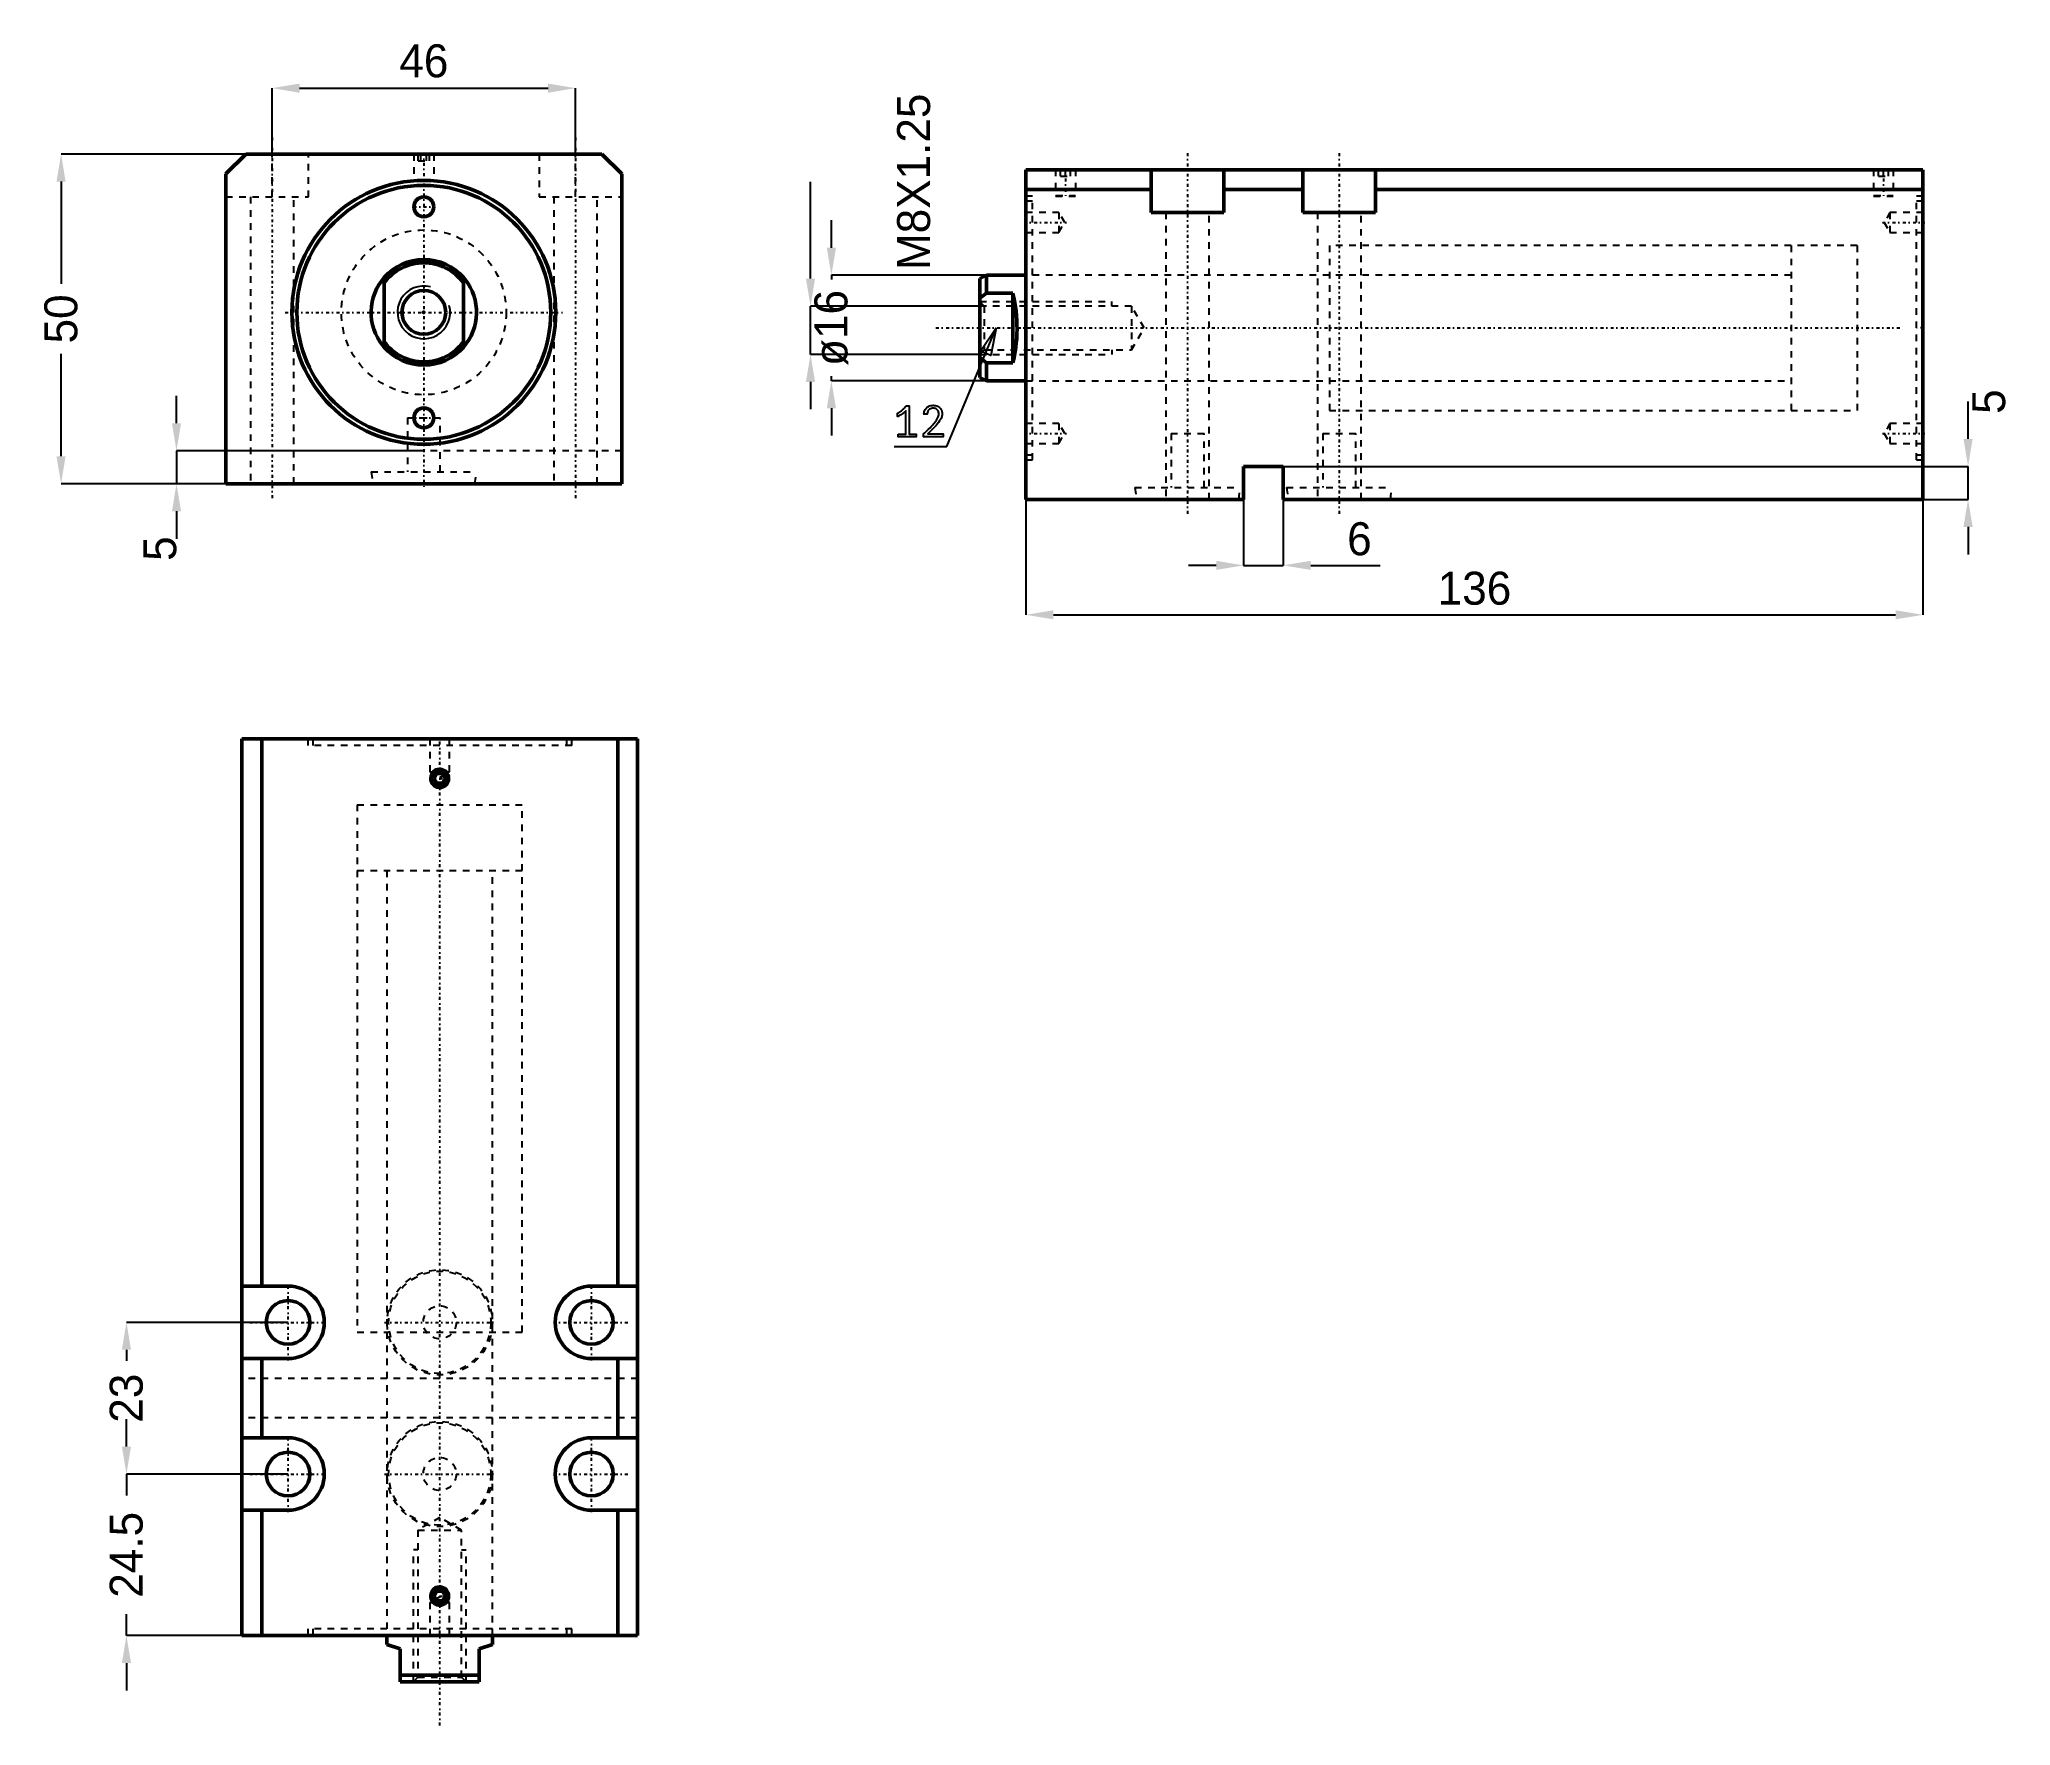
# Model space of a CAD drawing. Header units: millimetres. Extents: x -58 to 241, y -214 to 41.
import ezdxf

# ---------------------------------------------------------------- set-up
doc = ezdxf.new("R2010")
doc.units = ezdxf.units.MM
doc.linetypes.add('Center', pattern=[1.5, 0.45, -0.5, 0.05, -0.5])
doc.linetypes.add('Dashed', pattern=[2, 1, -1])
for name, color, linetype, lineweight in [('2d ConnectionPoints', 7, 'Continuous', 50), ('AM_0', 7, 'Continuous', 50), ('AM_5', 3, 'Continuous', 25), ('AM_7', 7, 'Center', 25), ('AM_9', 6, 'Dashed', 25)]:
    doc.layers.add(name, color=color, linetype=linetype, lineweight=lineweight)
doc.dimstyles.new('ISO-25', dxfattribs={"dimtxt": 2.5, "dimasz": 2.5, "dimexe": 1.25, "dimexo": 0.625, "dimtad": 1, "dimtxsty": 'Standard', "dimcen": 2.5, "dimadec": 0, "dimazin": 0, "dimtfac": 1, "dimtmove": 0, "dimatfit": 3, "dimfxl": 0, "dimarcsym": 0})

# ---------------------------------------------------------------- blocks, each defined once
blk = doc.blocks.new('1_JECX_MF_INLA_25_70_0_rod__0_in_JECX_MF_160_INLA_25_70_0__0')
at = {"layer": 'AM_0'}
for p, q in [((-6, -5.29), (-6, 5.29)), ((6, 5.29), (6, -5.29))]:
    blk.add_line(p, q, dxfattribs=at)
for points in [[(-6, 5.29), (-6.44, 4.75), (-6.83, 4.17), (-7.17, 3.56), (-7.45, 2.92), (-7.67, 2.26), (-7.84, 1.58), (-7.95, 0.89), (-8, 0.2), (-7.98, -0.5), (-7.91, -1.19), (-7.78, -1.88), (-7.58, -2.55), (-7.33, -3.2), (-7.02, -3.83), (-6.66, -4.43), (-6.25, -4.99), (-6, -5.29)], [(6, -5.29), (6.44, -4.75), (6.83, -4.17), (7.17, -3.56), (7.45, -2.92), (7.67, -2.26), (7.84, -1.58), (7.95, -0.89), (8, -0.2), (7.98, 0.5), (7.91, 1.19), (7.78, 1.88), (7.58, 2.55), (7.33, 3.2), (7.02, 3.83), (6.66, 4.43), (6.25, 4.99), (6, 5.29)]]:
    blk.add_lwpolyline(points, dxfattribs=at)
blk.add_circle((0, 0), 3.32, dxfattribs=at)
for radius, start, end in [(8, 41.4096, 138.5904), (7.5, 36.8699, 143.1301), (7.5, 216.8699, 323.1301), (8, 221.4096, 318.5904)]:
    blk.add_arc((0, 0), radius, start, end, dxfattribs=at)
at = {"layer": 'AM_5'}
blk.add_arc((0, 0), 4, 75, 15, dxfattribs=at)
blk = doc.blocks.new('2_JECX_MF_EXLA_25_70_0_body__0_in_JECX_MF_160_INLA_25_70_0__0')
at = {"layer": 'AM_0'}
for p, q in [((-27, 24), (-30, 21)), ((27, 24), (-27, 24)), ((30, 21), (27, 24)), ((-30, 21), (-30, -26)), ((30, -26), (30, 21)), ((-30, -26), (30, -26))]:
    blk.add_line(p, q, dxfattribs=at)
for centre, radius in [((0, 0), 20), ((0, 0), 19.25), ((0, 16), 1.5), ((0, -16), 1.5)]:
    blk.add_circle(centre, radius, dxfattribs=at)
at = {"layer": 'AM_5', "linetype": 'Dashed'}
for p, q in [((-1.5, 24), (-1.5, 20)), ((1.5, 24), (1.5, 20))]:
    blk.add_line(p, q, dxfattribs=at)
at = {"layer": 'AM_7'}
for p, q in [((-23, 26.5), (-23, -28.5)), ((0, 24.2), (0, -26.5)), ((23, 26.5), (23, -28.5)), ((-1.58, 16), (1.57, 16)), ((-21, 0), (21, 0)), ((-1.58, -16), (1.57, -16))]:
    blk.add_line(p, q, dxfattribs=at)
at = {"layer": 'AM_9'}
for p, q in [((-23, 17.5), (-23, 24)), ((-17.5, 17.5), (-17.5, 24)), ((-1.5, 24), (-1.35, 23.85)), ((-1.2, 24), (-1.35, 23.85)), ((-0.87, 23), (-0.87, 24)), ((-0.43, 23), (-0.43, 24)), ((0.43, 23), (0.43, 24)), ((0.87, 23), (0.87, 24)), ((1.35, 23.85), (1.2, 24)), ((1.35, 23.85), (1.5, 24)), ((17.5, 24), (17.5, 17.5)), ((23, 17.5), (23, 24)), ((1.35, 23.85), (-1.35, 23.85)), ((-0.87, 23), (0.87, 23)), ((-1.4, 20.1), (-1.5, 20)), ((-1.5, 20), (1.5, 20)), ((-1.4, 20.1), (-1.4, 20)), ((-1.4, 20.1), (1.4, 20.1)), ((1.4, 20), (1.4, 20.1)), ((1.5, 20), (1.4, 20.1)), ((-30, 17.5), (-17.5, 17.5)), ((-26.3, 17.5), (-26.3, -26)), ((-19.7, -26), (-19.7, 17.5)), ((17.5, 17.5), (30, 17.5)), ((19.7, 17.5), (19.7, -26)), ((26.3, -26), (26.3, 17.5)), ((-2.5, -16), (2.5, -16)), ((-2.5, -16), (-2.5, -24.2)), ((2.5, -24.2), (2.5, -16)), ((30, -21), (-30, -21)), ((-7.98, -24.2), (7.98, -24.2)), ((-7.98, -24.2), (-7.75, -26)), ((7.75, -26), (7.98, -24.2))]:
    blk.add_line(p, q, dxfattribs=at)
blk.add_circle((0, 0), 12.5, dxfattribs=at)
blk = doc.blocks.new('*D3')
at = {"layer": 'AM_5', "color": 0, "lineweight": -2}
for p, q in [((-23, 24), (-23, 34)), ((-18.83, 34), (18.83, 34)), ((23, 24), (23, 34))]:
    blk.add_line(p, q, dxfattribs=at)
at = {"layer": 'AM_5', "color": 0}
for points in [[(-18.83, 34.69), (-18.83, 33.31), (-23, 34)], [(18.83, 33.31), (18.83, 34.69), (23, 34)]]:
    blk.add_solid(points, dxfattribs=at)
at = {"layer": 'Defpoints', "color": 0}
for p in [(23, 34), (-23, 24), (23, 24)]:
    blk.add_point(p, dxfattribs=at)
at = {"layer": 'AM_5', "color": 0, "insert": (0, 38.11), "char_height": 5, "attachment_point": 5}
blk.add_mtext('46', dxfattribs=at)
blk = doc.blocks.new('*D4')
at = {"layer": 'AM_5', "color": 0, "lineweight": -2}
for p, q in [((-27, 24), (-55, 24)), ((-55, 19.83), (-55, 4.31)), ((-55, -21.83), (-55, -6.31)), ((-30, -26), (-55, -26))]:
    blk.add_line(p, q, dxfattribs=at)
at = {"layer": 'AM_5', "color": 0}
for points in [[(-54.31, 19.83), (-55.69, 19.83), (-55, 24)], [(-55.69, -21.83), (-54.31, -21.83), (-55, -26)]]:
    blk.add_solid(points, dxfattribs=at)
at = {"layer": 'Defpoints', "color": 0}
for p in [(-27, 24), (-55, -26), (-30, -26)]:
    blk.add_point(p, dxfattribs=at)
at = {"layer": 'AM_5', "color": 0, "insert": (-55, -1), "char_height": 5, "attachment_point": 5, "rotation": 90}
blk.add_mtext('50', dxfattribs=at)
blk = doc.blocks.new('*D5')
at = {"layer": 'AM_5', "color": 0, "lineweight": -2}
for p, q in [((-37.5, -16.83), (-37.5, -12.67)), ((0, -21), (-37.5, -21)), ((-37.5, -21), (-37.5, -26)), ((-30, -26), (-37.5, -26)), ((-37.5, -30.17), (-37.5, -34.33))]:
    blk.add_line(p, q, dxfattribs=at)
at = {"layer": 'AM_5', "color": 0}
for points in [[(-38.19, -16.83), (-36.81, -16.83), (-37.5, -21)], [(-36.81, -30.17), (-38.19, -30.17), (-37.5, -26)]]:
    blk.add_solid(points, dxfattribs=at)
at = {"layer": 'Defpoints', "color": 0}
for p in [(0, -21), (-37.5, -26), (-30, -26)]:
    blk.add_point(p, dxfattribs=at)
at = {"layer": 'AM_5', "color": 0, "insert": (-40, -35.83), "char_height": 5, "attachment_point": 5, "rotation": 90}
blk.add_mtext('5', dxfattribs=at)
blk = doc.blocks.new('1_JECX_MF_INLA_25_70_0_rod__0_in_JECX_MF_160_INLA_25_70_0__4')
at = {"layer": 'AM_0'}
for p, q in [((-8, 0), (-8, -1.35)), ((8, -1.35), (8, 0)), ((-6, -2), (-8, -1.35)), ((-6, -7), (-6, -2)), ((8, -1.35), (6, -2)), ((6, -2), (6, -7)), ((-6, -6), (6, -6)), ((-6, -7), (6, -7))]:
    blk.add_line(p, q, dxfattribs=at)
at = {"layer": 'AM_5', "linetype": 'Dashed'}
for p, q in [((-4, -7), (-4, 13)), ((-3.32, 13), (-4, 13)), ((3.32, 13), (4, 13)), ((4, -7), (4, 13))]:
    blk.add_line(p, q, dxfattribs=at)
at = {"layer": 'AM_9'}
for p, q in [((-12.5, 126), (12.5, 126)), ((-12.5, 126), (-12.5, 116)), ((12.5, 116), (12.5, 126)), ((-12.5, 116), (12.5, 116)), ((-8, 116), (-8, 0)), ((8, 0), (8, 116)), ((0, 17.92), (-3.32, 16)), ((-3.32, 16), (3.32, 16)), ((-3.32, 16), (-3.32, -6.32)), ((3.32, 16), (0, 17.92)), ((3.32, -6.32), (3.32, 16)), ((-3.32, -6.32), (-4, -7)), ((-3.32, -6.32), (3.32, -6.32)), ((4, -7), (3.32, -6.32))]:
    blk.add_line(p, q, dxfattribs=at)
blk = doc.blocks.new('2_JECX_MF_EXLA_25_70_0_body__0_in_JECX_MF_160_INLA_25_70_0__4')
at = {"layer": 'AM_0'}
for p, q in [((30, 136), (-30, 136)), ((-30, 136), (-30, 0)), ((-27, 136), (-27, 53)), ((27, 136), (27, 53)), ((30, 136), (30, 0)), ((-0.43, 130.75), (-0.87, 130)), ((-0.87, 130), (-0.43, 129.25)), ((0.43, 130.75), (-0.43, 130.75)), ((-0.43, 129.25), (0.43, 129.25)), ((0.87, 130), (0.43, 130.75)), ((0.43, 129.25), (0.87, 130)), ((-23, 53), (-30, 53)), ((30, 53), (23, 53)), ((-30, 42), (-23, 42)), ((-27, 42), (-27, 30)), ((23, 42), (30, 42)), ((27, 42), (27, 30)), ((-23, 30), (-30, 30)), ((30, 30), (23, 30)), ((-30, 19), (-23, 19)), ((-27, 19), (-27, 0)), ((23, 19), (30, 19)), ((27, 19), (27, 0)), ((-0.43, 6.75), (-0.87, 6)), ((-0.87, 6), (-0.43, 5.25)), ((0.43, 6.75), (-0.43, 6.75)), ((0.87, 6), (0.43, 6.75)), ((0.43, 5.25), (0.87, 6)), ((-0.43, 5.25), (0.43, 5.25)), ((30, 0), (-30, 0))]:
    blk.add_line(p, q, dxfattribs=at)
for centre, radius in [((0, 130), 1.35), ((0, 130), 1.2), ((-23, 47.5), 3.3), ((23, 47.5), 3.3), ((-23, 24.5), 3.3), ((23, 24.5), 3.3), ((0, 6), 1.35), ((0, 6), 1.2)]:
    blk.add_circle(centre, radius, dxfattribs=at)
for centre, start, end in [((-23, 47.5), 270, 90), ((23, 47.5), 90, 270), ((-23, 24.5), 270, 90), ((23, 24.5), 90, 270)]:
    blk.add_arc(centre, 5.5, start, end, dxfattribs=at)
at = {"layer": 'AM_5'}
for centre in [(0, 130), (0, 6)]:
    blk.add_arc(centre, 1.5, 75, 15, dxfattribs=at)
at = {"layer": 'AM_7'}
for p, q in [((0, -13.65), (0, 136.29)), ((-1.58, 130), (1.57, 130)), ((-23, 41.73), (-23, 53.27)), ((23, 41.73), (23, 53.27)), ((-28.78, 47.5), (-17.23, 47.5)), ((-8.38, 47.5), (8.38, 47.5)), ((17.23, 47.5), (28.77, 47.5)), ((-23, 18.73), (-23, 30.27)), ((23, 18.73), (23, 30.27)), ((-28.78, 24.5), (-17.23, 24.5)), ((-8.38, 24.5), (8.38, 24.5)), ((17.23, 24.5), (28.77, 24.5)), ((-1.58, 6), (1.57, 6))]:
    blk.add_line(p, q, dxfattribs=at)
at = {"layer": 'AM_9'}
for p, q in [((-20, 136), (-20, 135)), ((20, 135), (-20, 135)), ((-19.25, 136), (-19.25, 135)), ((-1.5, 136), (-1.5, 131)), ((1.5, 131), (1.5, 136)), ((19.25, 135), (19.25, 136)), ((20, 135), (20, 136)), ((-1.5, 131), (0, 130.13)), ((-1.5, 131), (1.5, 131)), ((0, 130.13), (1.5, 131)), ((-12.5, 126), (12.5, 126)), ((-12.5, 126), (-12.5, 46)), ((12.5, 46), (12.5, 126)), ((-12.5, 46), (12.5, 46)), ((-8, 46), (-8, 0)), ((8, 0), (8, 46)), ((30, 39), (-30, 39)), ((30, 33), (-30, 33)), ((0, 5.87), (-1.5, 5)), ((-1.5, 5), (-1.5, 0)), ((-1.5, 5), (1.5, 5)), ((1.5, 5), (0, 5.87)), ((1.5, 0), (1.5, 5)), ((20, 1), (-20, 1)), ((-20, 1), (-20, 0)), ((-19.25, 1), (-19.25, 0)), ((19.25, 0), (19.25, 1)), ((20, 0), (20, 1))]:
    blk.add_line(p, q, dxfattribs=at)
for centre, radius in [((0, 130), 1.4), ((0, 47.5), 7.98), ((0, 47.5), 7.75), ((0, 47.5), 2.5), ((0, 24.5), 7.98), ((0, 24.5), 7.75), ((0, 24.5), 2.5), ((0, 6), 1.4)]:
    blk.add_circle(centre, radius, dxfattribs=at)
blk = doc.blocks.new('*D11')
at = {"layer": 'AM_5', "color": 0, "lineweight": -2}
for p, q in [((-20.59, -153.17), (-45.09, -153.17)), ((-45.09, -157.33), (-45.09, -159)), ((-45.09, -172), (-45.09, -170.33)), ((-20.59, -176.17), (-45.09, -176.17))]:
    blk.add_line(p, q, dxfattribs=at)
at = {"layer": 'AM_5', "color": 0}
for points in [[(-45.78, -157.33), (-44.39, -157.33), (-45.09, -153.17)], [(-45.78, -172), (-44.39, -172), (-45.09, -176.17)]]:
    blk.add_solid(points, dxfattribs=at)
at = {"layer": 'Defpoints', "color": 0}
for p in [(-45.09, -153.17), (-20.59, -153.17), (-20.59, -176.17)]:
    blk.add_point(p, dxfattribs=at)
at = {"layer": 'AM_5', "color": 0, "insert": (-45.09, -164.67), "char_height": 5, "attachment_point": 5, "rotation": 90}
blk.add_mtext('23', dxfattribs=at)
blk = doc.blocks.new('*D12')
at = {"layer": 'AM_5', "color": 0, "lineweight": -2}
for p, q in [((-45.09, -172), (-45.09, -167.83)), ((-20.59, -176.17), (-45.09, -176.17)), ((-45.09, -176.17), (-45.09, -179.42)), ((-45.09, -200.67), (-45.09, -197.42)), ((-27.59, -200.67), (-45.09, -200.67)), ((-45.09, -204.83), (-45.09, -209))]:
    blk.add_line(p, q, dxfattribs=at)
at = {"layer": 'AM_5', "color": 0}
for points in [[(-45.78, -172), (-44.39, -172), (-45.09, -176.17)], [(-45.78, -204.83), (-44.39, -204.83), (-45.09, -200.67)]]:
    blk.add_solid(points, dxfattribs=at)
at = {"layer": 'Defpoints', "color": 0}
for p in [(-20.59, -176.17), (-45.09, -200.67), (-27.59, -200.67)]:
    blk.add_point(p, dxfattribs=at)
at = {"layer": 'AM_5', "color": 0, "insert": (-45.09, -188.42), "char_height": 5, "attachment_point": 5, "rotation": 90}
blk.add_mtext('24.5', dxfattribs=at)
blk = doc.blocks.new('1_JECX_MF_INLA_25_70_0_rod__0_in_JECX_MF_160_INLA_25_70_0__2')
at = {"layer": 'AM_0'}
for p, q in [((-6, 8), (-7, 7.5)), ((-7, 7.5), (-7, -7.5)), ((0, 8), (-6, 8)), ((-6, 8), (-6, 5.29)), ((-6, 5.29), (-7, 4.5)), ((-2, 5.29), (-6, 5.29)), ((-2, 5.29), (-2, -5.29)), ((-7, -4.5), (-6, -5.29)), ((-6, -5.29), (-2, -5.29)), ((-6, -5.29), (-6, -8)), ((-7, -7.5), (-6, -8)), ((-6, -8), (0, -8))]:
    blk.add_line(p, q, dxfattribs=at)
blk.add_lwpolyline([(-2, -5.29), (-1.86, -4.75), (-1.73, -4.17), (-1.62, -3.56), (-1.53, -2.92), (-1.46, -2.26), (-1.4, -1.58), (-1.37, -0.89), (-1.35, -0.2), (-1.36, 0.5), (-1.38, 1.19), (-1.42, 1.88), (-1.49, 2.55), (-1.57, 3.2), (-1.67, 3.83), (-1.78, 4.43), (-1.92, 4.99), (-2, 5.29)], dxfattribs=at)
at = {"layer": 'AM_5', "linetype": 'Dashed'}
for p, q in [((-7, 4), (13, 4)), ((13, 3.32), (13, 4)), ((-7, -4), (13, -4)), ((13, -3.32), (13, -4))]:
    blk.add_line(p, q, dxfattribs=at)
at = {"layer": 'AM_7'}
blk.add_line((-13.65, 0), (132.65, 0), dxfattribs=at)
at = {"layer": 'AM_9'}
for p, q in [((126, 12.5), (116, 12.5)), ((116, 12.5), (116, -12.5)), ((126, 12.5), (126, -12.5)), ((116, 8), (0, 8)), ((-6.32, 3.32), (-7, 4)), ((16, 3.32), (-6.32, 3.32)), ((-6.32, 3.32), (-6.32, -3.32)), ((17.92, 0), (16, 3.32)), ((16, 3.32), (16, -3.32)), ((16, -3.32), (17.92, 0)), ((-7, -4), (-6.32, -3.32)), ((-6.32, -3.32), (16, -3.32)), ((0, -8), (116, -8)), ((116, -12.5), (126, -12.5))]:
    blk.add_line(p, q, dxfattribs=at)
blk = doc.blocks.new('2_JECX_MF_EXLA_25_70_0_body__0_in_JECX_MF_160_INLA_25_70_0__2')
at = {"layer": 'AM_0'}
for p, q in [((0, -26), (0, 24)), ((136, 24), (0, 24)), ((19, 24), (19, 17.5)), ((30, 17.5), (30, 24)), ((42, 24), (42, 17.5)), ((53, 17.5), (53, 24)), ((136, -26), (136, 24)), ((19, 21), (0, 21)), ((42, 21), (30, 21)), ((136, 21), (53, 21)), ((19, 17.5), (30, 17.5)), ((42, 17.5), (53, 17.5)), ((33, -21), (33, -26)), ((39, -21), (33, -21)), ((39, -26), (39, -21)), ((33, -26), (0, -26)), ((136, -26), (39, -26))]:
    blk.add_line(p, q, dxfattribs=at)
at = {"layer": 'AM_5', "linetype": 'Dashed'}
for p, q in [((4.5, 24), (4.5, 20)), ((7.5, 24), (7.5, 20)), ((128.5, 24), (128.5, 20)), ((131.5, 24), (131.5, 20))]:
    blk.add_line(p, q, dxfattribs=at)
at = {"layer": 'AM_7'}
for p, q in [((6, 24.2), (6, 19.8)), ((24.5, 26.5), (24.5, -28.5)), ((47.5, 26.5), (47.5, -28.5)), ((130, 24.2), (130, 19.8)), ((-0.29, 16), (6.16, 16)), ((129.84, 16), (136.29, 16)), ((136.05, 0), (134.95, 0)), ((-0.29, -16), (6.16, -16)), ((129.84, -16), (136.29, -16))]:
    blk.add_line(p, q, dxfattribs=at)
at = {"layer": 'AM_9'}
for p, q in [((4.5, 24), (4.65, 23.85)), ((4.8, 24), (4.65, 23.85)), ((5.25, 23), (5.25, 24)), ((6, 23), (6, 24)), ((6.75, 23), (6.75, 24)), ((7.35, 23.85), (7.2, 24)), ((7.35, 23.85), (7.5, 24)), ((128.5, 24), (128.65, 23.85)), ((128.8, 24), (128.65, 23.85)), ((129.25, 23), (129.25, 24)), ((130, 23), (130, 24)), ((130.75, 23), (130.75, 24)), ((131.35, 23.85), (131.2, 24)), ((131.35, 23.85), (131.5, 24)), ((7.35, 23.85), (4.65, 23.85)), ((5.25, 23), (6.75, 23)), ((131.35, 23.85), (128.65, 23.85)), ((129.25, 23), (130.75, 23)), ((1, 20), (0, 20)), ((1, 19.25), (0, 19.25)), ((1, -20), (1, 20)), ((4.6, 20.1), (4.5, 20)), ((4.5, 20), (7.5, 20)), ((4.6, 20.1), (4.6, 20)), ((4.6, 20.1), (7.4, 20.1)), ((7.4, 20), (7.4, 20.1)), ((7.5, 20), (7.4, 20.1)), ((128.6, 20.1), (128.5, 20)), ((128.5, 20), (131.5, 20)), ((128.6, 20.1), (128.6, 20)), ((128.6, 20.1), (131.4, 20.1)), ((131.4, 20), (131.4, 20.1)), ((131.5, 20), (131.4, 20.1)), ((135, -20), (135, 20)), ((136, 20), (135, 20)), ((136, 19.25), (135, 19.25)), ((5, 17.5), (0, 17.5)), ((5.87, 16), (5, 17.5)), ((5, 17.5), (5, 14.5)), ((5, 14.5), (5.87, 16)), ((21.2, 17.5), (21.2, -26)), ((27.8, -26), (27.8, 17.5)), ((44.2, 17.5), (44.2, -26)), ((50.8, -26), (50.8, 17.5)), ((131, 17.5), (130.13, 16)), ((130.13, 16), (131, 14.5)), ((136, 17.5), (131, 17.5)), ((131, 17.5), (131, 14.5)), ((0, 14.5), (5, 14.5)), ((126, 12.5), (46, 12.5)), ((46, 12.5), (46, -12.5)), ((126, 12.5), (126, -12.5)), ((131, 14.5), (136, 14.5)), ((46, 8), (0, 8)), ((0, -8), (46, -8)), ((5, -14.5), (0, -14.5)), ((5.87, -16), (5, -14.5)), ((5, -14.5), (5, -17.5)), ((46, -12.5), (126, -12.5)), ((131, -14.5), (130.13, -16)), ((136, -14.5), (131, -14.5)), ((131, -14.5), (131, -17.5)), ((0, -17.5), (5, -17.5)), ((5, -17.5), (5.87, -16)), ((22, -16), (27, -16)), ((22, -16), (22, -24.2)), ((27, -24.2), (27, -16)), ((45, -16), (50, -16)), ((45, -16), (45, -24.2)), ((50, -24.2), (50, -16)), ((130.13, -16), (131, -17.5)), ((131, -17.5), (136, -17.5)), ((0, -19.25), (1, -19.25)), ((0, -20), (1, -20)), ((135, -19.25), (136, -19.25)), ((135, -20), (136, -20)), ((16.52, -24.2), (32.48, -24.2)), ((16.52, -24.2), (16.75, -26)), ((32.25, -26), (32.48, -24.2)), ((39.52, -24.2), (55.48, -24.2)), ((39.52, -24.2), (39.75, -26)), ((55.25, -26), (55.48, -24.2))]:
    blk.add_line(p, q, dxfattribs=at)
blk = doc.blocks.new('*D21')
at = {"layer": 'AM_5', "color": 0, "lineweight": -2}
for p, q in [((91.29, -28.37), (91.29, -45.87)), ((227.29, -28.37), (227.29, -45.87)), ((95.46, -45.87), (223.13, -45.87))]:
    blk.add_line(p, q, dxfattribs=at)
at = {"layer": 'AM_5', "color": 0}
for points in [[(95.46, -45.18), (95.46, -46.56), (91.29, -45.87)], [(223.13, -45.18), (223.13, -46.56), (227.29, -45.87)]]:
    blk.add_solid(points, dxfattribs=at)
at = {"layer": 'Defpoints', "color": 0}
for p in [(91.29, -28.37), (227.29, -28.37), (227.29, -45.87)]:
    blk.add_point(p, dxfattribs=at)
at = {"layer": 'AM_5', "color": 0, "insert": (159.29, -41.87), "char_height": 5, "attachment_point": 5}
blk.add_mtext('136', dxfattribs=at)
blk = doc.blocks.new('*D22')
at = {"layer": 'AM_5', "color": 0, "lineweight": -2}
for p, q in [((61.79, 9.8), (61.79, 13.96)), ((85.29, 5.63), (61.79, 5.63)), ((61.79, 5.63), (61.79, 4.96)), ((61.79, -10.37), (61.79, -9.7)), ((85.29, -10.37), (61.79, -10.37)), ((61.79, -14.54), (61.79, -18.7))]:
    blk.add_line(p, q, dxfattribs=at)
at = {"layer": 'AM_5', "color": 0}
for points in [[(61.1, 9.8), (62.49, 9.8), (61.79, 5.63)], [(61.1, -14.54), (62.49, -14.54), (61.79, -10.37)]]:
    blk.add_solid(points, dxfattribs=at)
at = {"layer": 'Defpoints', "color": 0}
for p in [(61.79, 5.63), (85.29, 5.63), (85.29, -10.37)]:
    blk.add_point(p, dxfattribs=at)
at = {"layer": 'AM_5', "color": 0, "insert": (61.79, -2.37), "char_height": 5, "attachment_point": 5, "rotation": 90}
blk.add_mtext('ø16', dxfattribs=at)
blk = doc.blocks.new('*D23')
at = {"layer": 'AM_5', "color": 0, "lineweight": -2}
for p, q in [((124.29, -23.37), (124.29, -38.37)), ((130.29, -28.37), (130.29, -38.37)), ((120.13, -38.37), (115.96, -38.37)), ((124.29, -38.37), (130.29, -38.37)), ((134.46, -38.37), (145.01, -38.37))]:
    blk.add_line(p, q, dxfattribs=at)
at = {"layer": 'AM_5', "color": 0}
for points in [[(120.13, -37.68), (120.13, -39.06), (124.29, -38.37)], [(134.46, -37.68), (134.46, -39.06), (130.29, -38.37)]]:
    blk.add_solid(points, dxfattribs=at)
at = {"layer": 'Defpoints', "color": 0}
for p in [(124.29, -23.37), (130.29, -28.37), (130.29, -38.37)]:
    blk.add_point(p, dxfattribs=at)
at = {"layer": 'AM_5', "color": 0, "insert": (141.85, -34.37), "char_height": 5, "attachment_point": 5}
blk.add_mtext('6', dxfattribs=at)
blk = doc.blocks.new('*D24')
at = {"layer": 'AM_5', "color": 0, "lineweight": -2}
for p, q in [((234.13, -19.2), (234.13, -13.54)), ((124.29, -23.37), (234.13, -23.37)), ((234.13, -28.37), (234.13, -23.37)), ((130.29, -28.37), (234.13, -28.37)), ((234.13, -32.54), (234.13, -36.7))]:
    blk.add_line(p, q, dxfattribs=at)
at = {"layer": 'AM_5', "color": 0}
for points in [[(233.43, -19.2), (234.82, -19.2), (234.13, -23.37)], [(233.43, -32.54), (234.82, -32.54), (234.13, -28.37)]]:
    blk.add_solid(points, dxfattribs=at)
at = {"layer": 'Defpoints', "color": 0}
for p in [(124.29, -23.37), (130.29, -28.37), (234.13, -28.37)]:
    blk.add_point(p, dxfattribs=at)
at = {"layer": 'AM_5', "color": 0, "insert": (237.29, -13.54), "char_height": 5, "attachment_point": 5, "rotation": 90}
blk.add_mtext('5', dxfattribs=at)
blk = doc.blocks.new('*D25')
at = {"layer": 'AM_5', "color": 0, "lineweight": -2}
for p, q in [((58.63, 5.12), (58.63, 19.79)), ((84.97, 0.95), (58.63, 0.95)), ((58.63, -6.37), (58.63, 0.95)), ((84.29, -6.37), (58.63, -6.37)), ((58.63, -10.54), (58.63, -14.7))]:
    blk.add_line(p, q, dxfattribs=at)
at = {"layer": 'AM_5', "color": 0}
for points in [[(57.93, 5.12), (59.32, 5.12), (58.63, 0.95)], [(57.93, -10.54), (59.32, -10.54), (58.63, -6.37)]]:
    blk.add_solid(points, dxfattribs=at)
at = {"layer": 'Defpoints', "color": 0}
for p in [(84.97, 0.95), (58.63, -6.37), (84.29, -6.37)]:
    blk.add_point(p, dxfattribs=at)
at = {"layer": 'AM_5', "color": 0, "insert": (74.29, 19.79), "char_height": 5, "attachment_point": 5, "rotation": 90}
blk.add_mtext('M8X1.25', dxfattribs=at)

msp = doc.modelspace()

# ---------------------------------------------------------------- linework, layer by layer
at = {"layer": '2d ConnectionPoints'}
for p in [(0, 0), (91.292, -2.37), (2.415, -200.668)]:
    msp.add_point(p, dxfattribs=at)
at = {"layer": 'AM_5'}
for p, q in [((79.292, -20.37), (86.792, -2.37)), ((71.292, -20.37), (79.292, -20.37))]:
    msp.add_line(p, q, dxfattribs=at)
for points in [[(86.792, -2.37), (85.959, -6.536), (84.42, -5.895), (86.792, -2.37)], [(71.9, -18.454), (73.096, -18.454), (73.096, -14.937), (73.096, -14.937), (73.032, -15.002), (72.923, -15.103), (72.923, -15.103), (72.8, -15.209), (72.709, -15.282), (72.709, -15.282), (72.615, -15.354), (72.474, -15.457), (72.474, -15.457), (72.331, -15.553), (72.235, -15.613), (72.235, -15.613), (72.141, -15.668), (72.011, -15.733), (72.011, -15.733), (71.894, -15.781), (71.822, -15.802), (71.822, -15.308), (71.822, -15.308), (71.911, -15.266), (72.051, -15.185), (72.051, -15.185), (72.198, -15.085), (72.301, -15.007), (72.301, -15.007), (72.405, -14.923), (72.555, -14.794), (72.555, -14.794), (72.7, -14.659), (72.794, -14.567), (72.794, -14.567), (72.882, -14.475), (73.001, -14.347), (73.001, -14.347), (73.103, -14.23), (73.161, -14.157), (73.577, -14.157), (73.577, -18.454), (74.662, -18.454), (74.662, -18.87), (71.9, -18.87), (71.9, -18.454)], [(75.939, -18.259), (75.939, -18.259), (76.153, -18.063), (76.458, -17.777), (76.458, -17.777), (76.744, -17.501), (76.924, -17.321), (76.924, -17.321), (77.096, -17.14), (77.343, -16.856), (77.343, -16.856), (77.576, -16.556), (77.723, -16.348), (77.723, -16.348), (77.853, -16.14), (77.994, -15.844), (77.994, -15.844), (78.07, -15.567), (78.084, -15.392), (78.084, -15.392), (78.08, -15.294), (78.056, -15.156), (78.056, -15.156), (78.013, -15.027), (77.973, -14.947), (77.973, -14.947), (77.926, -14.872), (77.842, -14.774), (77.842, -14.774), (77.744, -14.691), (77.67, -14.645), (77.67, -14.645), (77.59, -14.606), (77.464, -14.564), (77.464, -14.564), (77.33, -14.542), (77.236, -14.537), (77.236, -14.537), (77.131, -14.542), (76.984, -14.565), (76.984, -14.565), (76.847, -14.608), (76.761, -14.648), (76.761, -14.648), (76.682, -14.696), (76.576, -14.783), (76.576, -14.783), (76.487, -14.888), (76.436, -14.968), (76.436, -14.968), (76.394, -15.055), (76.348, -15.197), (76.348, -15.197), (76.324, -15.352), (76.319, -15.464), (75.832, -15.464), (75.832, -15.464), (75.839, -15.297), (75.879, -15.065), (75.879, -15.065), (75.952, -14.854), (76.02, -14.726), (76.02, -14.726), (76.101, -14.608), (76.242, -14.455), (76.242, -14.455), (76.406, -14.328), (76.529, -14.258), (76.529, -14.258), (76.66, -14.201), (76.866, -14.139), (76.866, -14.139), (77.084, -14.105), (77.236, -14.099), (77.236, -14.099), (77.378, -14.105), (77.584, -14.136), (77.584, -14.136), (77.782, -14.194), (77.908, -14.248), (77.908, -14.248), (78.028, -14.314), (78.189, -14.433), (78.189, -14.433), (78.328, -14.577), (78.407, -14.687), (78.407, -14.687), (78.475, -14.807), (78.547, -15.002), (78.547, -15.002), (78.587, -15.216), (78.594, -15.369), (78.594, -15.369), (78.583, -15.543), (78.525, -15.809), (78.525, -15.809), (78.417, -16.083), (78.318, -16.27), (78.318, -16.27), (78.204, -16.456), (78.019, -16.724), (78.019, -16.724), (77.817, -16.981), (77.673, -17.146), (77.673, -17.146), (77.518, -17.313), (77.258, -17.584), (77.258, -17.584), (76.965, -17.879), (76.751, -18.09), (76.407, -18.428), (78.734, -18.431), (78.734, -18.87), (75.767, -18.87), (75.767, -18.415), (75.939, -18.259)]]:
    msp.add_lwpolyline(points, dxfattribs=at)

# ---------------------------------------------------------------- block references
for name, p in [('2_JECX_MF_EXLA_25_70_0_body__0_in_JECX_MF_160_INLA_25_70_0__0', (0, 0)), ('2_JECX_MF_EXLA_25_70_0_body__0_in_JECX_MF_160_INLA_25_70_0__2', (91.292, -2.37)), ('1_JECX_MF_INLA_25_70_0_rod__0_in_JECX_MF_160_INLA_25_70_0__2', (91.292, -2.37)), ('1_JECX_MF_INLA_25_70_0_rod__0_in_JECX_MF_160_INLA_25_70_0__0', (0, 0)), ('2_JECX_MF_EXLA_25_70_0_body__0_in_JECX_MF_160_INLA_25_70_0__4', (2.415, -200.668)), ('1_JECX_MF_INLA_25_70_0_rod__0_in_JECX_MF_160_INLA_25_70_0__4', (2.415, -200.668))]:
    msp.add_blockref(name, p)

# ---------------------------------------------------------------- dimensions: what is measured, and where the dimension line sits
for base, p1, p2, text, picture, middle in [((23, 34), (-23, 24), (23, 24), '46', '*D3', (0, 34)), ((130.292, -38.37), (124.292, -23.37), (130.292, -28.37), '6', '*D23', (141.848, -38.37)), ((227.292, -45.87), (91.292, -28.37), (227.292, -28.37), '136', '*D21', (159.292, -45.87))]:
    dim = msp.add_linear_dim(base=base, p1=p1, p2=p2, text=text, dimstyle='ISO-25', override={"dimtxt": 5, "dimasz": 4.166667, "dimexe": 0, "dimexo": 0, "dimgap": 1.5}, dxfattribs=at)
    dim.commit()
    dim.dimension.update_dxf_attribs({"geometry": picture, "text_midpoint": middle, "dimtype": 160})
for base, p1, p2, text, picture, middle in [((58.626, -6.37), (84.969, 0.954), (84.292, -6.37), 'M8X1.25', '*D25', (74.292, 19.787)), ((-55, -26), (-27, 24), (-30, -26), '50', '*D4', (-55, -1)), ((61.792, 5.63), (85.292, -10.37), (85.292, 5.63), 'ø16', '*D22', (61.792, -2.37)), ((234.126, -28.37), (124.292, -23.37), (130.292, -28.37), '5', '*D24', (237.292, -13.536)), ((-37.5, -26), (0, -21), (-30, -26), '5', '*D5', (-40, -35.833)), ((-45.085, -153.168), (-20.585, -176.168), (-20.585, -153.168), '23', '*D11', (-45.085, -164.668)), ((-45.085, -200.668), (-20.585, -176.168), (-27.585, -200.668), '24.5', '*D12', (-45.085, -188.418))]:
    dim = msp.add_linear_dim(base=base, p1=p1, p2=p2, angle=90, text=text, dimstyle='ISO-25', override={"dimtxt": 5, "dimasz": 4.166667, "dimexe": 0, "dimexo": 0, "dimgap": 1.5}, dxfattribs=at)
    dim.commit()
    dim.dimension.update_dxf_attribs({"geometry": picture, "text_midpoint": middle, "dimtype": 160, "text_rotation": 90})

doc.saveas('drawing.dxf')
